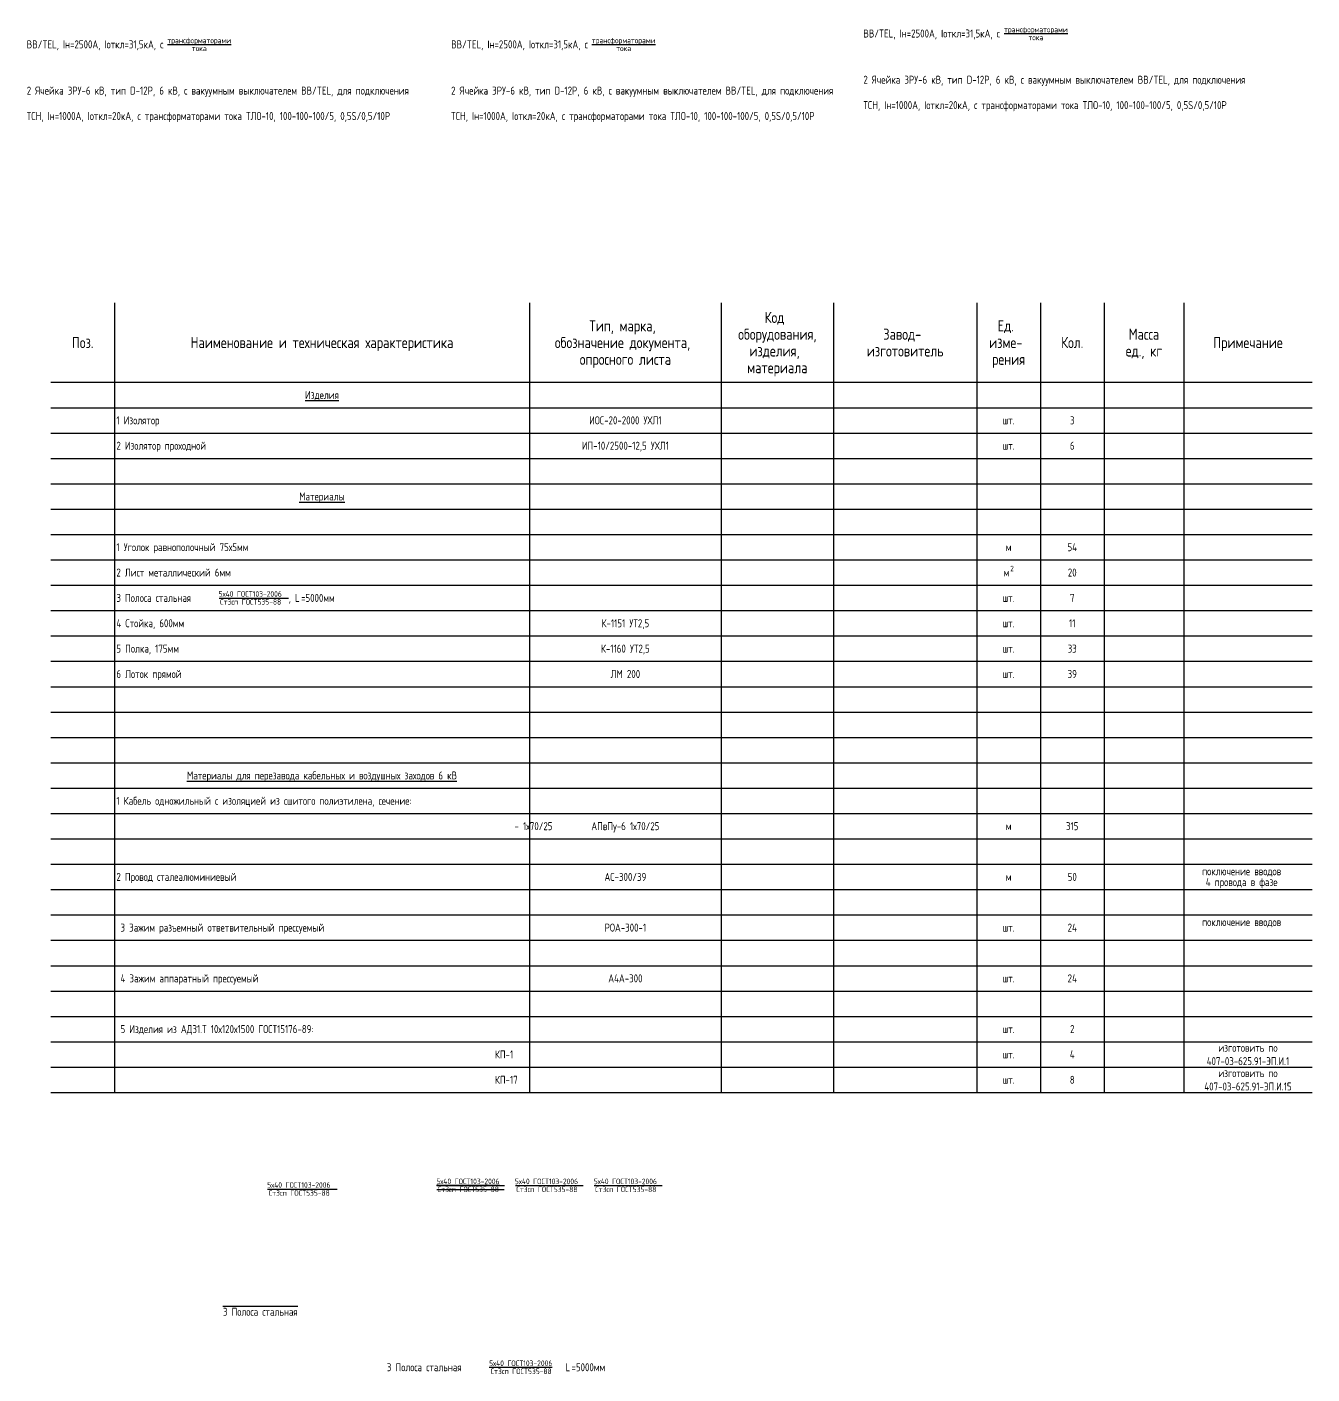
# Model space of a CAD drawing. Header units: millimetres. Extents: x 14741 to 16032, y 19426 to 19914.
# Drawn here: x 15182 to 15584.1, y 19426.3 to 19847.9 of the extents above; entities that cross this region are included whole.
import ezdxf
from ezdxf.enums import TextEntityAlignment as Align

# ---------------------------------------------------------------- set-up
doc = ezdxf.new("R2010")
doc.units = ezdxf.units.MM
doc.styles.add('По объекту', font='CS_Gost2304.shx')

msp = doc.modelspace()

# ---------------------------------------------------------------- linework, layer by layer
for p, q in [((15209.37, 19761.52), (15209.37, 19514.4)), ((15339.24, 19761.52), (15339.24, 19514.4)), ((15399.27, 19761.52), (15399.27, 19514.4)), ((15434.35, 19761.52), (15434.35, 19514.4)), ((15479.23, 19761.52), (15479.23, 19514.4)), ((15499.13, 19761.52), (15499.13, 19514.4)), ((15519.04, 19761.52), (15519.04, 19514.4)), ((15544.01, 19761.52), (15544.01, 19514.4)), ((15189.47, 19736.65), (15584.14, 19736.65)), ((15189.47, 19728.71), (15584.14, 19728.71)), ((15189.47, 19720.78), (15584.14, 19720.78)), ((15189.47, 19712.84), (15584.14, 19712.84)), ((15189.47, 19704.9), (15584.14, 19704.9)), ((15189.47, 19696.96), (15584.14, 19696.96)), ((15189.47, 19689.03), (15584.14, 19689.03)), ((15189.47, 19681.09), (15584.14, 19681.09)), ((15189.47, 19673.15), (15584.14, 19673.15)), ((15242.13, 19669.13), (15263.83, 19669.13)), ((15189.47, 19665.21), (15584.14, 19665.21)), ((15189.47, 19657.28), (15584.14, 19657.28)), ((15189.47, 19649.34), (15584.14, 19649.34)), ((15189.47, 19641.4), (15584.14, 19641.4)), ((15189.47, 19633.46), (15584.14, 19633.46)), ((15189.47, 19625.53), (15584.14, 19625.53)), ((15189.47, 19617.59), (15584.14, 19617.59)), ((15189.47, 19609.65), (15584.14, 19609.65)), ((15189.47, 19601.71), (15584.14, 19601.71)), ((15189.47, 19593.78), (15584.14, 19593.78)), ((15189.47, 19585.84), (15584.14, 19585.84)), ((15189.47, 19577.9), (15584.14, 19577.9)), ((15189.47, 19569.96), (15584.14, 19569.96)), ((15189.47, 19562.03), (15584.14, 19562.03)), ((15189.47, 19554.09), (15584.14, 19554.09)), ((15189.47, 19546.15), (15584.14, 19546.15)), ((15189.47, 19538.21), (15584.14, 19538.21)), ((15189.47, 19530.28), (15584.14, 19530.28)), ((15189.47, 19522.34), (15584.14, 19522.34)), ((15189.47, 19514.4), (15584.14, 19514.4)), ((15310.26, 19485.29), (15331.46, 19485.29)), ((15334.83, 19485.29), (15356.03, 19485.29)), ((15359.52, 19485.29), (15380.72, 19485.29)), ((15257.24, 19484.16), (15279.03, 19484.16))]:
    msp.add_line(p, q)
at = {"linetype": 'Continuous'}
msp.add_line((15310.28, 19484.09), (15331.32, 19484.09), dxfattribs=at)

# ---------------------------------------------------------------- texts
at = {"color": 7, "linetype": 'Continuous', "style": 'По объекту'}
for s, height, p in [('Тип, марка, ', 3.4925, (15369.25, 19754.33)), ('Код ', 3.493, (15416.81, 19756.95)), ('Ед. ', 3.493, (15489.18, 19754.33)), ('Поз.', 3.493, (15199.42, 19749.09)), ('Наименование и техническая характеристика', 3.4925, (15274.3, 19749.09)), ('обозначение документа, ', 3.4925, (15369.25, 19749.09)), ('оборудования,', 3.4925, (15416.81, 19751.71)), ('Завод- ', 3.493, (15456.79, 19751.71)), ('Кол.', 3.493, (15509.09, 19749.09)), ('Масса', 3.493, (15531.53, 19751.71)), ('Примечание', 3.493, (15564.08, 19749.09)), ('изделия, ', 3.493, (15416.81, 19746.47)), ('изготовитель', 3.4925, (15456.79, 19746.47)), ('изме- ', 3.493, (15489.18, 19749.09)), ('ед., кг', 3.493, (15531.53, 19746.47)), ('опросного листа', 3.4925, (15369.25, 19743.85)), ('рения', 3.493, (15489.18, 19743.85)), ('материала', 3.493, (15416.81, 19741.23)), ('%%UИзделия', 2.505, (15274.3, 19732.68))]:
    msp.add_text(s, height=height, dxfattribs=at).set_placement(p, align=Align.MIDDLE_CENTER)
at = {"linetype": 'Continuous', "style": 'По объекту'}
for s, height, p in [('1 Изолятор', 2.5, (15209.97, 19724.75)), ('2 Изолятор проходной', 2.5, (15209.97, 19716.81)), ('1 Уголок равнополочный 75х5мм', 2.5, (15209.97, 19685.06)), ('2 Лист металлический 6мм', 2.5, (15209.97, 19677.12)), ('3 Полоса стальная ', 2.5, (15209.97, 19669.18)), ('5х40 ГОСТ103-2006', 1.75, (15241.97, 19670.43)), ('L', 2.5, (15265.89, 19669.18)), ('=5000мм', 2.5, (15267.77, 19669.18)), ('Ст3сп ГОСТ535-88', 1.75, (15242.41, 19667.93)), (', ', 2.5, (15263.89, 19669.18)), ('4 Стойка, 600мм', 2.5, (15209.97, 19661.25)), ('5 Полка, 175мм', 2.5, (15209.97, 19653.31)), ('6 Лоток прямой', 2.5, (15209.97, 19645.37)), ('1 Кабель одножильный с изоляцией из сшитого полиэтилена, сечение:', 2.5, (15209.97, 19605.68)), ('                                                                                                 - 1х70/25', 2.50472, (15209.97, 19597.75)), ('2 Провод сталеалюминиевый', 2.5, (15209.97, 19581.87)), ('3 Зажим разъемный ответвительный прессуемый', 2.5, (15211.27, 19566)), ('4 Зажим аппаратный прессуемый', 2.5, (15211.27, 19550.12)), ('5 Изделия из АД31.Т 10х120х1500 ГОСТ15176-89:', 2.5, (15211.27, 19534.25)), ('КП-1', 2.505, (15328.43, 19526.31)), ('КП-17', 2.505, (15328.43, 19518.37)), ('5х40 ГОСТ103-2006', 1.75, (15257.18, 19485.46)), ('%%u5х40 ГОСТ103-2006', 1.75, (15310.1, 19486.59)), ('Ст3сп ГОСТ535-88', 1.75, (15310.54, 19484.09)), ('5х40 ГОСТ103-2006', 1.75, (15334.67, 19486.59)), ('Ст3сп ГОСТ535-88', 1.75, (15335.11, 19484.09)), ('5х40 ГОСТ103-2006', 1.75, (15359.36, 19486.59)), ('Ст3сп ГОСТ535-88', 1.75, (15359.8, 19484.09)), ('Ст3сп ГОСТ535-88', 1.75, (15257.61, 19482.96)), ('%%u5х40 ГОСТ103-2006', 1.75, (15326.61, 19429.67)), ('3 Полоса стальная ', 2.5, (15294.61, 19428.42)), ('Ст3сп ГОСТ535-88', 1.75, (15327.05, 19427.17)), ('L', 2.5, (15350.53, 19428.42)), ('=5000мм', 2.5, (15352.4, 19428.42))]:
    msp.add_text(s, height=height, dxfattribs=at).set_placement(p, align=Align.MIDDLE_LEFT)
for s, height, p in [('ИОС-20-2000 УХЛ1', 2.5047, (15369.25, 19724.75)), ('шт.', 2.505, (15489.18, 19724.75)), ('3', 2.5, (15509.09, 19724.75)), ('ИП-10/2500-12,5 УХЛ1', 2.5047, (15369.25, 19716.81)), ('шт.', 2.505, (15489.18, 19716.81)), ('6', 2.5, (15509.09, 19716.81)), ('%%UМатериалы', 2.5047, (15274.3, 19700.93)), ('м', 2.5, (15489.18, 19685.06)), ('54', 2.505, (15509.09, 19685.06)), ('2', 1.75, (15490.25, 19678.37)), ('м', 2.5, (15488.52, 19677.12)), ('20', 2.505, (15509.09, 19677.12)), ('7', 2.5, (15509.09, 19669.18)), ('шт.', 2.505, (15489.18, 19669.18)), ('К-1151 УТ2,5', 2.5047, (15369.25, 19661.25)), ('11', 2.505, (15509.09, 19661.25)), ('шт.', 2.505, (15489.18, 19661.25)), ('К-1160 УТ2,5', 2.5047, (15369.25, 19653.31)), ('шт.', 2.505, (15489.18, 19653.31)), ('33', 2.505, (15509.09, 19653.31)), ('ЛМ 200', 2.505, (15369.25, 19645.37)), ('шт.', 2.505, (15489.18, 19645.37)), ('39', 2.505, (15509.09, 19645.37)), ('%%UМатериалы для перезавода кабельных и воздушных заходов 6 кВ', 2.5, (15274.3, 19613.62)), ('АПвПу-6 1х70/25', 2.5047, (15369.25, 19597.75)), ('315', 2.505, (15509.09, 19597.75)), ('м', 2.5, (15489.18, 19597.75)), ('АС-300/39', 2.505, (15369.25, 19581.87)), ('м', 2.5, (15489.18, 19581.87)), ('50', 2.505, (15509.09, 19581.87)), ('поключение вводов', 2.5047, (15562.1, 19583.63)), ('4 провода в фазе', 2.5047, (15562.1, 19580.26)), ('РОА-300-1', 2.505, (15369.25, 19566)), ('шт.', 2.505, (15489.18, 19566)), ('24', 2.505, (15509.09, 19566)), ('поключение вводов', 2.5047, (15562.1, 19567.75)), ('А4А-300', 2.505, (15369.25, 19550.12)), ('шт.', 2.505, (15489.18, 19550.12)), ('24', 2.505, (15509.09, 19550.12)), ('2', 2.5, (15509.09, 19534.25)), ('шт.', 2.505, (15489.18, 19534.25)), ('4', 2.5, (15509.09, 19526.31)), ('шт.', 2.505, (15489.18, 19526.31)), ('шт.', 2.505, (15489.18, 19518.37)), ('8', 2.5, (15509.09, 19518.37))]:
    msp.add_text(s, height=height, dxfattribs=at).set_placement(p, align=Align.MIDDLE_CENTER)
at = {"style": 'По объекту'}
msp.add_text('%%O3 Полоса стальная', height=2.5, dxfattribs=at).set_placement((15243.32, 19444.53))
at = {"color": 7, "char_height": 2.5047, "width": 98.0459, "attachment_point": 1, "style": 'По объекту'}
for insert in [(15443.72, 19847.91), (15181.91, 19844.51), (15314.73, 19844.51)]:
    msp.add_mtext('\\A1;BB/TEL, Iн=2500А, Iоткл=31,5кА, с {\\H0.7x;\\Sтрансформаторами/тока;}', dxfattribs=dict(at, insert=insert))
at = {"color": 7, "char_height": 2.5, "width": 119.3584, "attachment_point": 1, "line_spacing_factor": 1.904434, "style": 'По объекту'}
for insert in [(15443.72, 19832.6), (15181.91, 19829.19), (15314.73, 19829.19)]:
    msp.add_mtext('2 Ячейка ЗРУ-6 кВ, тип D-12P, 6 кВ, с вакуумным выключателем BB/TEL, \\H2.5047;для подключения ТСН, Iн=1000А, Iоткл=20кА, с трансформаторами тока \\H2.5000;ТЛО-10, 100-100-100/5, 0,5S/0,5/10P', dxfattribs=dict(at, insert=insert))
at = {"char_height": 2.5047, "width": 40.1242, "attachment_point": 5, "style": 'По объекту'}
for s, insert in [('изготовить по ^J407-03-625.91-ЭП.И.1', (15564.08, 19526.31)), ('изготовить по ^J407-03-625.91-ЭП.И.15', (15564.08, 19518.37))]:
    msp.add_mtext(s, dxfattribs=dict(at, insert=insert))

doc.saveas('drawing.dxf')
